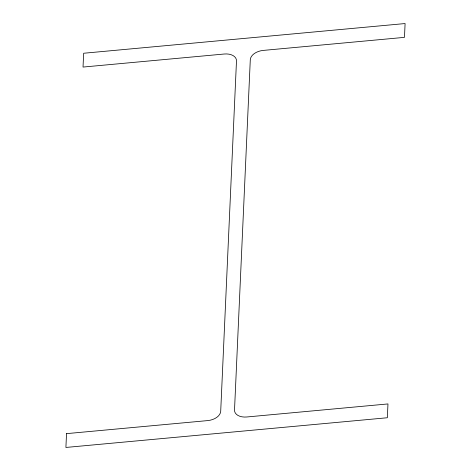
<?xml version="1.0" encoding="UTF-8"?>
<svg xmlns="http://www.w3.org/2000/svg" width="471" height="471" viewBox="0 0 471 471"><rect width="100%" height="100%" fill="white"/><g stroke="black" fill="none" stroke-linecap="round" stroke-linejoin="round"><path stroke-width="0.71" d="M66.523 433.638L65.905 447.45L387.35 417.748L387.969 403.935L246.71 416.988A12.693 8.007 -10.6 0 1 234.517 410.023L250.295 59.699A12.693 8.007 -10.6 0 1 263.212 50.415L404.477 37.362L405.095 23.55L83.65 53.252L83.031 67.065L224.29 54.012A12.693 8.007 -10.6 0 1 236.483 60.977L220.705 411.301A12.693 8.007 -10.6 0 1 207.788 420.585L66.523 433.638"/></g></svg>
